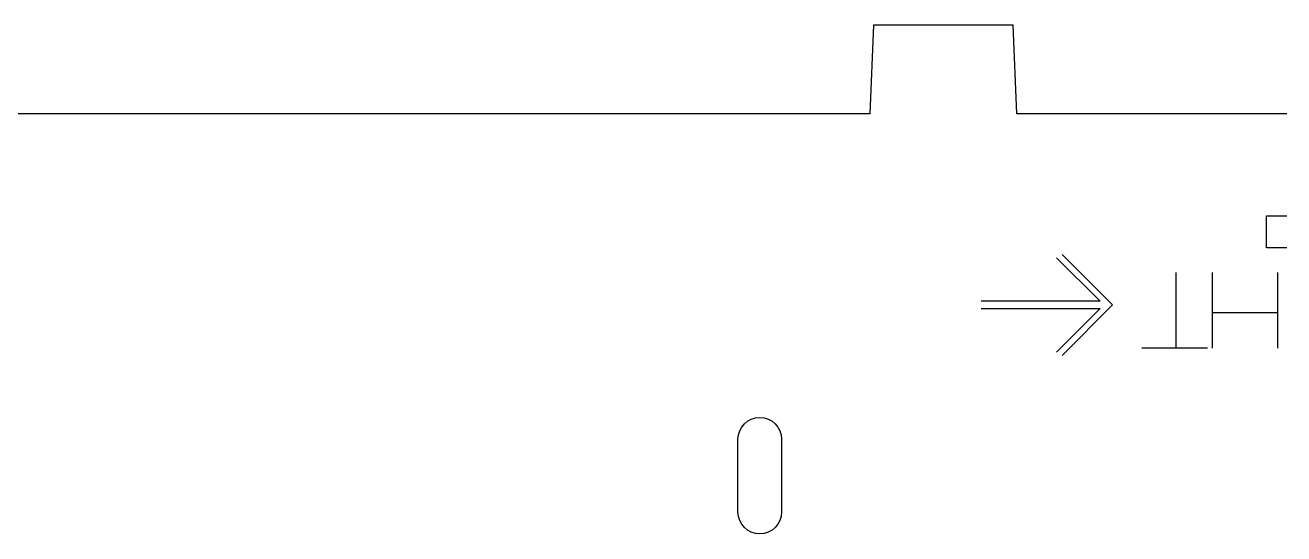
# Model space of a CAD drawing. Header units: millimetres. Extents: x -1149 to -62, y -501 to -111.
# Drawn here: x -324.9 to -238.4, y -145.5 to -110.5 of the extents above; entities that cross this region are included whole.
import ezdxf

# ---------------------------------------------------------------- set-up
doc = ezdxf.new("R2010")
doc.units = ezdxf.units.MM
doc.layers.add('CUTS', color=1, linetype='Continuous', true_color=0xff0000)
doc.layers.add('TEXT', color=5, linetype='Continuous', true_color=0x0000ff)

msp = doc.modelspace()

# ---------------------------------------------------------------- linework, layer by layer
at = {"layer": 'CUTS', "color": 1, "lineweight": 25, "true_color": 0xff0000}
for points in [[(-238.202, -116.619), (-256.767, -116.619), (-257.017, -110.529), (-266.617, -110.529), (-266.867, -116.619), (-332.863, -116.619)], [(-238.202, -125.836), (-239.602, -125.836), (-239.602, -123.636), (-238.202, -123.636)], [(-275.918, -143.975), (-275.918, -138.975)], [(-272.918, -138.975), (-272.918, -143.975), (-272.918, -143.975)]]:
    msp.add_lwpolyline(points, dxfattribs=at)
for points in [[(-275.918, -138.975), (-275.918, -138.147), (-275.247, -137.475), (-274.418, -137.475)], [(-274.418, -137.475), (-273.59, -137.475), (-272.918, -138.147), (-272.918, -138.975)], [(-274.418, -145.475), (-275.247, -145.475), (-275.918, -144.803), (-275.918, -143.975)], [(-272.918, -143.975), (-272.918, -144.804), (-273.59, -145.475), (-274.418, -145.475)]]:
    msp.add_open_spline(points, degree=3, dxfattribs=at)
at = {"layer": 'TEXT', "color": 5, "lineweight": 25, "true_color": 0x0000ff}
for points in [[(-254.026, -126.512), (-251.036, -129.501), (-259.21, -129.501)], [(-253.653, -126.274), (-250.176, -129.752), (-253.653, -133.229)], [(-245.838, -127.512), (-245.838, -132.678)], [(-243.308, -132.724), (-243.308, -127.513)], [(-238.841, -127.512), (-238.841, -132.724)], [(-259.21, -130.002), (-251.035, -130.002), (-254.036, -133.002)], [(-238.841, -130.3), (-243.308, -130.3)], [(-243.663, -132.724), (-248.159, -132.724)]]:
    msp.add_lwpolyline(points, dxfattribs=at)

doc.saveas('drawing.dxf')
